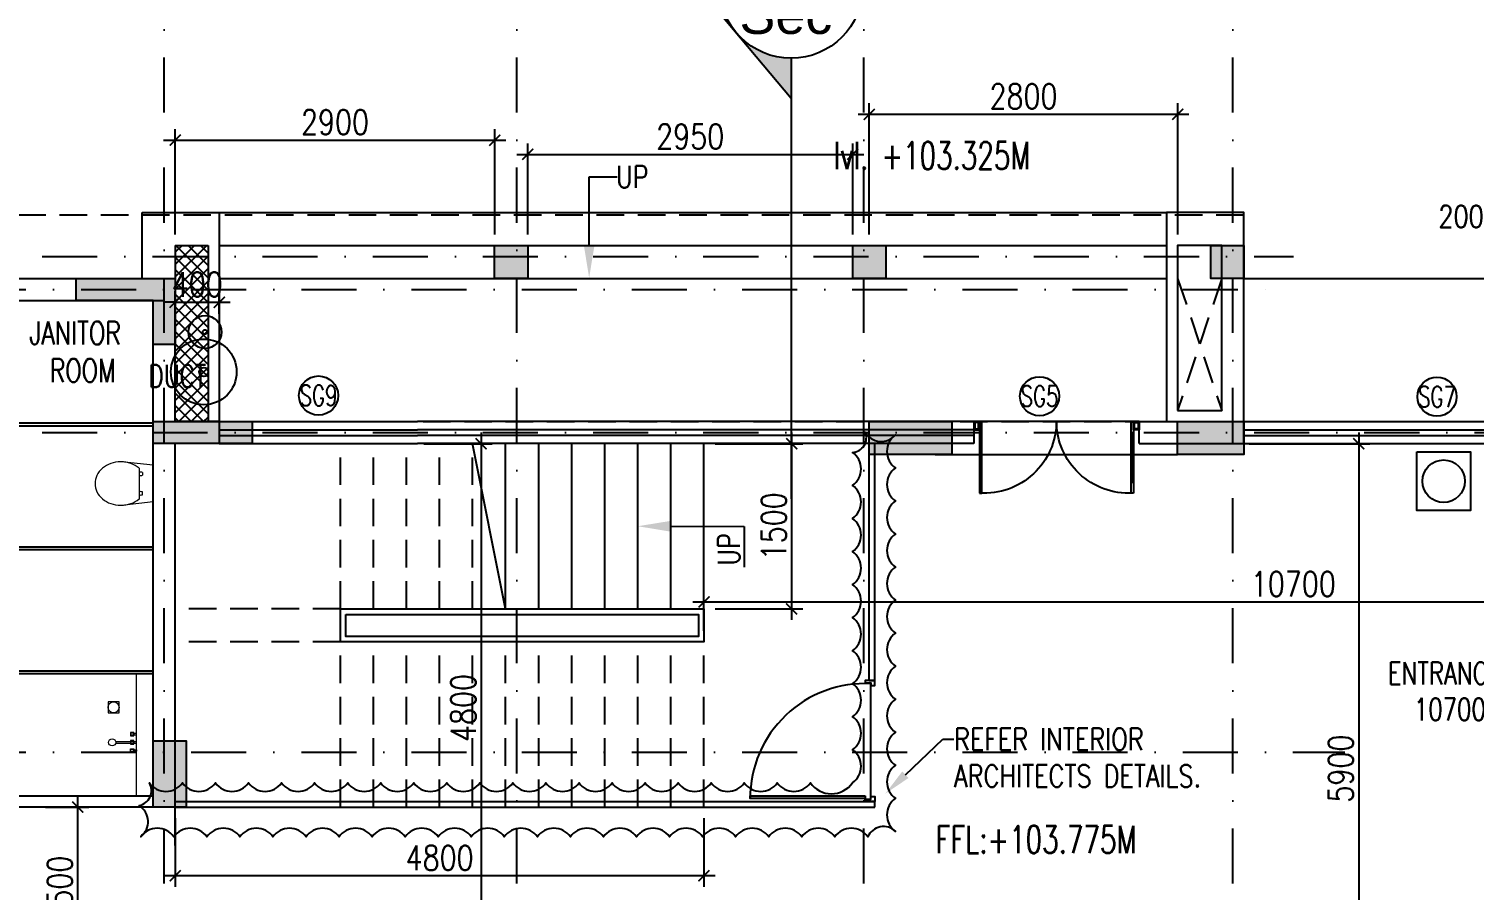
# Model space of a CAD drawing. Extents: x -32840 to 422982, y 280745 to 888746.
# Drawn here: x 221563 to 234682, y 446926 to 454746 of the extents above; entities that cross this region are included whole.
import ezdxf
from ezdxf import colors
from ezdxf.entities.mleader import LeaderData, LeaderLine
from ezdxf.enums import TextEntityAlignment as Align
from ezdxf.math import Vec2, Vec3

# ---------------------------------------------------------------- set-up
doc = ezdxf.new("R2010")
doc.units = 0
doc.header["$LTSCALE"] = 1000
doc.header["$PDMODE"] = 3
for name, pattern in [('CONTINOUS', [0]), ('DASHDOT', [1, 0.5, -0.25, 0, -0.25]), ('HIDDEN', [0.375, 0.25, -0.125]), ('HIDDEN2', [0.1875, 0.125, -0.0625])]:
    doc.linetypes.add(name, pattern=pattern)
doc.layers.get('Defpoints').update_dxf_attribs({"linetype": 'HIDDEN'})
for name, color, linetype in [('A-Chejja', 5, 'HIDDEN'), ('a-dim', 3, 'Continuous'), ('A-DOOR', 1, 'Continuous'), ('A-Duct Above', 20, 'HIDDEN2'), ('A-FL-Drop', 3, 'Continuous'), ('A-Glaz', 4, 'Continuous'), ('A-GRID', 31, 'DASHDOT'), ('A-GRID NO', 40, 'CONTINOUS'), ('A-LVL', 31, 'HIDDEN'), ('A-PLINE', 2, 'Continuous'), ('A-Rail', 1, 'Continuous'), ('A-RD', 6, 'Continuous'), ('A-Rev', 31, 'Continuous'), ('A-Slab above', 4, 'HIDDEN'), ('A-STAIR', 2, 'Continuous'), ('A-Tag LVl', 2, 'Continuous'), ('A-TAG-DW', 2, 'Continuous'), ('A-TXT', 6, 'Continuous'), ('A-WALL', 7, 'CONTINOUS'), ('HATCH', 8, 'Continuous'), ('Ra-Typical Floor Profile', 3, 'Continuous'), ('S-RCWALL', 10, 'Continuous'), ('S-RCWALL HATCH', 165, 'Continuous'), ('Text', 7, 'Continuous'), ('trees', 254, 'Continuous')]:
    doc.layers.add(name, color=color, linetype=linetype)
doc.layers.add('A-FUR', color=33, linetype='Continuous', plot=False, transparency=0.5)
for name, color, linetype, lineweight in [('A08_Wall_Partition Wood_MAA', 242, 'Continuous', 5), ('A15_Fixture_MAA', 191, 'Continuous', 5), ('I-ANNO-DIMS', 10, 'Continuous', 18), ('P-SAN-FTTINGS', 151, 'Continuous', 9)]:
    doc.layers.add(name, color=color, linetype=linetype, lineweight=lineweight)
doc.styles.add('Arial', font='arial.ttf')
doc.styles.add('ROMANS', font='romans.shx', dxfattribs={"width": 0.8})
doc.dimstyles.new('dim-1', dxfattribs={"dimscale": 100, "dimtxt": 2.25, "dimasz": 1, "dimexe": 1, "dimexo": 1, "dimgap": 0.5, "dimtad": 1, "dimdec": 0, "dimzin": 3, "dimdsep": 46, "dimtxsty": 'ROMANS', "dimblk": 'ARCHTICK', "dimcen": 0.0625, "dimdle": 1, "dimclrd": 256, "dimclre": 256, "dimclrt": 6, "dimadec": 0, "dimazin": 0, "dimtfac": 1, "dimtdec": 0, "dimtix": 1, "dimtmove": 1, "dimatfit": 3, "dimfxl": 1, "dimfrac": 2, "dimtolj": 1, "dimtzin": 3, "dimarcsym": 0})

# ---------------------------------------------------------------- blocks, each defined once
blk = doc.blocks.new('RD')
at = {"style": 'ROMANS', "width": 0.75}
for tag, p in [('RT', (10.24, 14.08)), ('SZ', (10.24, 2.74))]:
    blk.add_attdef(tag, text='', height=9, dxfattribs=at).set_placement(p, align=Align.CENTER)
blk = doc.blocks.new('sfff')
at = {"color": 101, "lineweight": 25, "ltscale": 0.2}
for radius in [1.71, 0.233]:
    blk.add_circle((0, 0), radius, dxfattribs=at)
blk = doc.blocks.new('1500 DOUBLE GLAZING')
for p, q in [((71, 550), (52, 550)), ((1429, 550), (1448, 550)), ((52, 102), (71, 102)), ((1448, 102), (1429, 102))]:
    blk.add_line(p, q)
at = {"color": 8}
for p, q in [((61, 102), (61, 550)), ((1438, 102), (1438, 550))]:
    blk.add_line(p, q, dxfattribs=at)
for points in [[(52, 650), (71, 650), (71, 2), (52, 2)], [(1448, 650), (1429, 650), (1429, 2), (1448, 2)], [(0, 75), (50, 75), (50, 0), (0, 0)], [(8, 67), (42, 67), (42, 8), (8, 8)], [(1500, 75), (1450, 75), (1450, 0), (1500, 0)], [(1492, 67), (1458, 67), (1458, 8), (1492, 8)]]:
    blk.add_lwpolyline(points, close=True)
for centre in [(52, 0), (1448, 0)]:
    blk.add_circle(centre, 2.5)
for centre, radius, start, end in [((92, -7), 658, 0.6017, 93.477), ((1407, -6), 657, 87.2266, 179.4782)]:
    blk.add_arc(centre, radius, start, end, dxfattribs=at)
at = {"layer": 'A-FL-Drop'}
blk.add_line((1500, 0), (0, 0), dxfattribs=at)
blk = doc.blocks.new('TAG-DOOR-WINOW')
blk.add_circle((0, 0), 2.37)
at = {"color": 6, "style": 'ROMANS', "width": 0.7}
blk.add_attdef('DW', text='', height=2.5, dxfattribs=at).set_placement((0, 0), align=Align.MIDDLE_CENTER)
blk = doc.blocks.new('TAG-SEC')
blk.add_line((-6.5, 0), (6.5, 0))
blk.add_circle((0, 0), 6.5)
at = {"color": 6, "style": 'Arial'}
blk.add_attdef('88', text='', height=3.5, dxfattribs=at).set_placement((0, 3.08), align=Align.MIDDLE_CENTER)
at = {"color": 6, "style": 'ROMANS', "width": 0.708488}
blk.add_attdef('X8-X-8888', text='', height=1.75, dxfattribs=at).set_placement((-5.58, -2.55), (5.58, -2.55), align=Align.FIT)
blk = doc.blocks.new('TAG-SEC-ARROW')
h = blk.add_hatch(color=256)
h.paths.add_polyline_path([(-10.11, 0), (-6.5, 0, -0.2206), (-4.2, 4.96)])
h.paths.add_polyline_path([(0, 8.49), (-4.16, 5, -0.175251), (0, 6.5, -0.175251), (4.16, 5)])
h.paths.add_polyline_path([(4.2, 4.96, -0.2206), (6.5, 0), (10.11, 0)])
for p, q in [((0, 8.49), (-10.11, 0)), ((0, 8.49), (10.11, 0)), ((-6.5, 0), (-10.11, 0)), ((6.5, 0), (46.5, 0))]:
    blk.add_line(p, q)
blk.add_arc((0, 0), 6.5, 0, 180)
blk = doc.blocks.new('A$Ce1edbb18')
at = {"layer": 'A-Tag LVl', "xscale": -100.0000000000005, "yscale": 100.0000000000005, "zscale": 100, "rotation": 90}
blk.add_blockref('TAG-SEC-ARROW', (14792, 2649), dxfattribs=at)
at = {"layer": 'A-Tag LVl'}
ref = blk.add_blockref('TAG-SEC', (14792, 2649), dxfattribs=dict(at, xscale=100, yscale=100, zscale=100))
ref.add_attrib('88', '3', dxfattribs={"layer": '0', "color": 6, "height": 350, "style": 'Arial'}).set_placement((14792, 2958), align=Align.MIDDLE_CENTER)
ref.add_attrib('X8-X-8888', 'Sec', dxfattribs={"layer": '0', "color": 6, "height": 350, "rotation": 360, "style": 'Arial'}).set_placement((14743, 2395), align=Align.MIDDLE_CENTER)
blk = doc.blocks.new('_ArchTick')
at = {"color": 0, "linetype": 'ByBlock', "const_width": 0.15}
blk.add_lwpolyline([(-0.5, -0.5), (0.5, 0.5)], dxfattribs=at)
blk = doc.blocks.new('*D2496')
at = {"layer": 'a-dim', "lineweight": -2, "transparency": 16777216}
for p, q in [((225668, 451080), (225668, 446080)), ((225148, 450980), (225768, 450980)), ((225148, 446180), (225768, 446180))]:
    blk.add_line(p, q, dxfattribs=at)
at = {"layer": 'Defpoints', "color": 0, "transparency": 16777216}
for p in [(225048, 450980), (225048, 446180), (225668, 446180)]:
    blk.add_point(p, dxfattribs=at)
at = {"layer": 'a-dim', "lineweight": -2, "transparency": 16777216, "xscale": 100, "yscale": 100, "zscale": 100}
for p, rotation in [((225668, 450980), 90), ((225668, 446180), 270)]:
    blk.add_blockref('_ArchTick', p, dxfattribs=dict(at, rotation=rotation))
at = {"layer": 'a-dim', "color": 6, "transparency": 16777216, "insert": (225506, 448580), "char_height": 225, "attachment_point": 5, "rotation": 90, "style": 'ROMANS'}
blk.add_mtext('\\A1;4800', dxfattribs=at)
blk = doc.blocks.new('*D2497')
at = {"layer": 'a-dim', "lineweight": -2, "transparency": 16777216}
for p, q in [((233635, 451080), (233635, 444980)), ((232641, 450980), (233735, 450980)), ((232691, 445080), (233735, 445080))]:
    blk.add_line(p, q, dxfattribs=at)
at = {"layer": 'Defpoints', "color": 0, "transparency": 16777216}
for p in [(232541, 450980), (232591, 445080), (233635, 445080)]:
    blk.add_point(p, dxfattribs=at)
at = {"layer": 'a-dim', "lineweight": -2, "transparency": 16777216, "xscale": 100, "yscale": 100, "zscale": 100}
for p, rotation in [((233635, 450980), 90), ((233635, 445080), 270)]:
    blk.add_blockref('_ArchTick', p, dxfattribs=dict(at, rotation=rotation))
at = {"layer": 'a-dim', "color": 6, "transparency": 16777216, "insert": (233472, 448030), "char_height": 225, "attachment_point": 5, "rotation": 90, "style": 'ROMANS'}
blk.add_mtext('\\A1;5900', dxfattribs=at)
blk = doc.blocks.new('*D2506')
at = {"layer": 'a-dim', "lineweight": -2, "transparency": 16777216}
for p, q in [((222891, 451958), (222891, 452364)), ((223291, 452158), (223291, 452364)), ((222891, 452264), (222791, 452264)), ((222891, 452264), (223291, 452264)), ((223291, 452264), (223391, 452264))]:
    blk.add_line(p, q, dxfattribs=at)
at = {"layer": 'Defpoints', "color": 0, "transparency": 16777216}
for p in [(223291, 452264), (223291, 452058), (222891, 451858)]:
    blk.add_point(p, dxfattribs=at)
at = {"layer": 'a-dim', "lineweight": -2, "transparency": 16777216, "xscale": 100, "yscale": 100, "zscale": 100}
blk.add_blockref('_ArchTick', (222891, 452264), dxfattribs=at)
at = {"layer": 'a-dim', "lineweight": -2, "transparency": 16777216, "xscale": 100, "yscale": 100, "zscale": 100, "rotation": 180}
blk.add_blockref('_ArchTick', (223291, 452264), dxfattribs=at)
at = {"layer": 'a-dim', "color": 6, "transparency": 16777216, "insert": (223091, 452426), "char_height": 225, "attachment_point": 5, "style": 'ROMANS'}
blk.add_mtext('\\A1;400', dxfattribs=at)
blk = doc.blocks.new('*D2672')
at = {"layer": 'a-dim', "lineweight": -2, "transparency": 16777216}
for p, q in [((227691, 449280), (227691, 449643)), ((238391, 449280), (238391, 449643)), ((227591, 449543), (238491, 449543))]:
    blk.add_line(p, q, dxfattribs=at)
at = {"layer": 'Defpoints', "color": 0, "transparency": 16777216}
for p in [(238391, 449543), (227691, 449180), (238391, 449180)]:
    blk.add_point(p, dxfattribs=at)
at = {"layer": 'a-dim', "lineweight": -2, "transparency": 16777216, "xscale": 100, "yscale": 100, "zscale": 100, "rotation": 180}
blk.add_blockref('_ArchTick', (227691, 449543), dxfattribs=at)
at = {"layer": 'a-dim', "lineweight": -2, "transparency": 16777216, "xscale": 100, "yscale": 100, "zscale": 100}
blk.add_blockref('_ArchTick', (238391, 449543), dxfattribs=at)
at = {"layer": 'a-dim', "color": 6, "transparency": 16777216, "insert": (233041, 449706), "char_height": 225, "attachment_point": 5, "style": 'ROMANS'}
blk.add_mtext('\\A1;10700', dxfattribs=at)
blk = doc.blocks.new('*D2675')
at = {"layer": 'a-dim', "lineweight": -2, "transparency": 16777216}
for p, q in [((222891, 447580), (222891, 446957)), ((227691, 447580), (227691, 446957)), ((227791, 447057), (222791, 447057))]:
    blk.add_line(p, q, dxfattribs=at)
at = {"layer": 'Defpoints', "color": 0, "transparency": 16777216}
for p in [(222891, 447680), (227691, 447680), (222891, 447057)]:
    blk.add_point(p, dxfattribs=at)
at = {"layer": 'a-dim', "lineweight": -2, "transparency": 16777216, "xscale": 100, "yscale": 100, "zscale": 100, "rotation": 180}
blk.add_blockref('_ArchTick', (222891, 447057), dxfattribs=at)
at = {"layer": 'a-dim', "lineweight": -2, "transparency": 16777216, "xscale": 100, "yscale": 100, "zscale": 100}
blk.add_blockref('_ArchTick', (227691, 447057), dxfattribs=at)
at = {"layer": 'a-dim', "color": 6, "transparency": 16777216, "insert": (225291, 447219), "char_height": 225, "attachment_point": 5, "style": 'ROMANS'}
blk.add_mtext('\\A1;4800', dxfattribs=at)
blk = doc.blocks.new('*D2679')
at = {"layer": 'a-dim', "lineweight": -2, "transparency": 16777216}
for p, q in [((228487, 449380), (228487, 451080)), ((227791, 450980), (228587, 450980)), ((227791, 449480), (228587, 449480))]:
    blk.add_line(p, q, dxfattribs=at)
at = {"layer": 'Defpoints', "color": 0, "transparency": 16777216}
for p in [(227691, 450980), (228487, 450980), (227691, 449480)]:
    blk.add_point(p, dxfattribs=at)
at = {"layer": 'a-dim', "lineweight": -2, "transparency": 16777216, "xscale": 100, "yscale": 100, "zscale": 100}
for p, rotation in [((228487, 450980), 90), ((228487, 449480), 270)]:
    blk.add_blockref('_ArchTick', p, dxfattribs=dict(at, rotation=rotation))
at = {"layer": 'a-dim', "color": 6, "transparency": 16777216, "insert": (228325, 450230), "char_height": 225, "attachment_point": 5, "rotation": 90, "style": 'ROMANS'}
blk.add_mtext('\\A1;1500', dxfattribs=at)
blk = doc.blocks.new('900 SINGLE 1')
for points in [[(43, 71), (23, 71), (23, 924), (43, 924)], [(37, 29), (37, 0), (0, 0), (0, 71), (19, 71), (19, 29)], [(863, 29), (863, 0), (900, 0), (900, 71), (881, 71), (881, 29)]]:
    blk.add_lwpolyline(points, close=True)
at = {"color": 8}
blk.add_arc((23, 71), 854, 357.1964, 90, dxfattribs=at)
at = {"layer": 'A-FL-Drop'}
blk.add_line((19, 29), (881, 29), dxfattribs=at)
blk = doc.blocks.new('*D2715')
at = {"layer": 'a-dim', "lineweight": -2, "transparency": 16777216}
for p, q in [((222891, 452880), (222891, 453836)), ((225791, 452880), (225791, 453836)), ((222791, 453736), (225891, 453736))]:
    blk.add_line(p, q, dxfattribs=at)
at = {"layer": 'Defpoints', "color": 0, "transparency": 16777216}
for p in [(225791, 453736), (222891, 452780), (225791, 452780)]:
    blk.add_point(p, dxfattribs=at)
at = {"layer": 'a-dim', "lineweight": -2, "transparency": 16777216, "xscale": 100, "yscale": 100, "zscale": 100, "rotation": 180}
blk.add_blockref('_ArchTick', (222891, 453736), dxfattribs=at)
at = {"layer": 'a-dim', "lineweight": -2, "transparency": 16777216, "xscale": 100, "yscale": 100, "zscale": 100}
blk.add_blockref('_ArchTick', (225791, 453736), dxfattribs=at)
at = {"layer": 'a-dim', "color": 6, "transparency": 16777216, "insert": (224341, 453899), "char_height": 225, "attachment_point": 5, "style": 'ROMANS'}
blk.add_mtext('\\A1;2900', dxfattribs=at)
blk = doc.blocks.new('*D2716')
at = {"layer": 'a-dim', "lineweight": -2, "transparency": 16777216}
for p, q in [((226091, 452880), (226091, 453707)), ((229041, 452880), (229041, 453707)), ((225991, 453607), (229141, 453607))]:
    blk.add_line(p, q, dxfattribs=at)
at = {"layer": 'Defpoints', "color": 0, "transparency": 16777216}
for p in [(229041, 453607), (226091, 452780), (229041, 452780)]:
    blk.add_point(p, dxfattribs=at)
at = {"layer": 'a-dim', "lineweight": -2, "transparency": 16777216, "xscale": 100, "yscale": 100, "zscale": 100, "rotation": 180}
blk.add_blockref('_ArchTick', (226091, 453607), dxfattribs=at)
at = {"layer": 'a-dim', "lineweight": -2, "transparency": 16777216, "xscale": 100, "yscale": 100, "zscale": 100}
blk.add_blockref('_ArchTick', (229041, 453607), dxfattribs=at)
at = {"layer": 'a-dim', "color": 6, "transparency": 16777216, "insert": (227566, 453769), "char_height": 225, "attachment_point": 5, "style": 'ROMANS'}
blk.add_mtext('\\A1;2950', dxfattribs=at)
blk = doc.blocks.new('*D2428')
at = {"layer": 'a-dim', "lineweight": -2, "transparency": 16777216}
for p, q in [((229191, 452880), (229191, 454071)), ((231991, 452880), (231991, 454071)), ((229091, 453971), (232091, 453971))]:
    blk.add_line(p, q, dxfattribs=at)
at = {"layer": 'Defpoints', "color": 0, "transparency": 16777216}
for p in [(231991, 453971), (229191, 452780), (231991, 452780)]:
    blk.add_point(p, dxfattribs=at)
at = {"layer": 'a-dim', "lineweight": -2, "transparency": 16777216, "xscale": 100, "yscale": 100, "zscale": 100, "rotation": 180}
blk.add_blockref('_ArchTick', (229191, 453971), dxfattribs=at)
at = {"layer": 'a-dim', "lineweight": -2, "transparency": 16777216, "xscale": 100, "yscale": 100, "zscale": 100}
blk.add_blockref('_ArchTick', (231991, 453971), dxfattribs=at)
at = {"layer": 'a-dim', "color": 6, "transparency": 16777216, "insert": (230591, 454134), "char_height": 225, "attachment_point": 5, "style": 'ROMANS'}
blk.add_mtext('\\A1;2800', dxfattribs=at)
blk = doc.blocks.new('*D2717')
at = {"layer": 'a-dim', "lineweight": -2, "transparency": 16777216}
for p, q in [((222007, 446080), (222007, 447780)), ((221714, 447680), (222107, 447680)), ((221714, 446180), (222107, 446180))]:
    blk.add_line(p, q, dxfattribs=at)
at = {"layer": 'Defpoints', "color": 0, "transparency": 16777216}
for p in [(221614, 447680), (222007, 447680), (221614, 446180)]:
    blk.add_point(p, dxfattribs=at)
at = {"layer": 'a-dim', "lineweight": -2, "transparency": 16777216, "xscale": 100, "yscale": 100, "zscale": 100}
for p, rotation in [((222007, 447680), 90), ((222007, 446180), 270)]:
    blk.add_blockref('_ArchTick', p, dxfattribs=dict(at, rotation=rotation))
at = {"layer": 'a-dim', "color": 6, "transparency": 16777216, "insert": (221844, 446930), "char_height": 225, "attachment_point": 5, "rotation": 90, "style": 'ROMANS'}
blk.add_mtext('\\A1;1500', dxfattribs=at)
blk = doc.blocks.new('Wc-p4')
at = {"color": 0}
for p, q in [((-163, 0), (-192, -257)), ((-163, 0), (-192, -257)), ((-163, 0), (163, 0)), ((163, 0), (192, -257)), ((163, 0), (192, -257)), ((-138, -126), (138, -126)), ((-138, -126), (138, -126)), ((-100, -94), (-75, -94)), ((100, -94), (75, -94))]:
    blk.add_line(p, q, dxfattribs=at)
for centre, radius, start, end in [((41, -275), 233, 139.9392, 160.796), ((41, -275), 233, 139.9392, 160.796), ((-64, -110), 39, 156.1865, 203.8135), ((-111, -110), 39, 336.1865, 23.8135), ((111, -110), 39, 156.1865, 203.8135), ((64, -110), 39, 336.1865, 23.8135), ((-41, -275), 233, 19.204, 40.0608), ((-41, -275), 233, 19.204, 40.0608), ((80, -289), 274, 160.796, 180), ((80, -289), 274, 160.796, 180), ((-80, -289), 274, 0, 19.204), ((-80, -289), 274, 0, 19.204), ((80, -289), 274, 180, 199.204), ((80, -289), 274, 180, 199.204), ((41, -302), 233, 199.204, 220.0608), ((41, -302), 233, 199.204, 220.0608), ((-41, -302), 233, 319.9392, 340.796), ((-41, -302), 233, 319.9392, 340.796), ((-80, -289), 274, 340.796, 0), ((-80, -289), 274, 340.796, 0), ((16, -323), 200, 220.0608, 243.7761), ((16, -323), 200, 220.0608, 243.7761), ((0, -355), 164, 243.7761, 270), ((0, -355), 164, 243.7761, 270), ((0, -355), 164, 270, 296.2239), ((0, -355), 164, 270, 296.2239), ((-16, -323), 200, 296.2239, 319.9392), ((-16, -323), 200, 296.2239, 319.9392)]:
    blk.add_arc(centre, radius, start, end, dxfattribs=at)
blk = doc.blocks.new('ta')
at = {"layer": 'P-SAN-FTTINGS'}
for p, q in [((961344, 156625), (961344, 156593)), ((961363, 156625), (961363, 156593)), ((961419, 156625), (961419, 156593)), ((961438, 156625), (961438, 156593)), ((961494, 156625), (961494, 156593)), ((961513, 156625), (961513, 156593))]:
    blk.add_line(p, q, dxfattribs=at)
for points in [[(961360, 156650), (961348, 156650), (961348, 156625), (961360, 156625)], [(961435, 156650), (961423, 156650), (961423, 156625), (961435, 156625)], [(961498, 156650), (961510, 156650), (961510, 156625), (961498, 156625)], [(961370, 156625), (961338, 156625), (961338, 156593), (961370, 156593)], [(961445, 156625), (961413, 156625), (961413, 156593), (961445, 156593)], [(961488, 156625), (961520, 156625), (961520, 156593), (961488, 156593)]]:
    blk.add_lwpolyline(points, close=True, dxfattribs=at)
blk.add_lwpolyline([(961423, 156650), (961423, 156461), (961435, 156461), (961435, 156650)], dxfattribs=at)
blk.add_circle((961429, 156428), 32.2, dxfattribs=at)
blk = doc.blocks.new('GR')
at = {"layer": 'A-GRID'}
for p, q in [((225368, 436985), (225368, 465812)), ((228568, 436985), (228568, 465812)), ((231718, 436985), (231718, 465812)), ((235068, 436985), (235068, 465812)), ((214260, 452680), (235619, 452680)), ((213612, 452380), (235578, 452380)), ((214260, 451080), (256876, 451080)), ((213612, 448180), (236085, 448180))]:
    blk.add_line(p, q, dxfattribs=at)
blk = doc.blocks.new('A$C9cf7992f')
at = {"layer": 'S-RCWALL HATCH'}
for points in [[(12100, 300), (12400, 300), (12400, 0), (12100, 0)], [(15350, 300), (15650, 300), (15650, 0), (15350, 0)], [(18600, 300), (18900, 300), (18900, 0), (18600, 0)], [(8300, 0), (9200, 0), (9200, -600), (9000, -600), (9000, -200), (8300, -200)], [(9000, -1300), (9900, -1300), (9900, -1500), (9000, -1500)], [(16250, -1300), (16250, -1600), (15500, -1600), (15500, -1300)], [(18900, -1300), (18900, -1600), (18300, -1600), (18300, -1300)], [(9300, -4800), (9000, -4800), (9000, -4200), (9300, -4200)]]:
    blk.add_hatch(color=253, dxfattribs=at).paths.add_polyline_path(points)
at = {"layer": 'S-RCWALL'}
for points in [[(12100, 300), (12400, 300), (12400, 0), (12100, 0)], [(15350, 300), (15650, 300), (15650, 0), (15350, 0)], [(18600, 300), (18900, 300), (18900, 0), (18600, 0)], [(9000, -1300), (9900, -1300), (9900, -1500), (9000, -1500)], [(16250, -1300), (16250, -1600), (15500, -1600), (15500, -1300)], [(18900, -1300), (18900, -1600), (18300, -1600), (18300, -1300)], [(9300, -4800), (9000, -4800), (9000, -4200), (9300, -4200)]]:
    blk.add_lwpolyline(points, close=True, dxfattribs=at)
blk.add_lwpolyline([(8300, 0), (9200, 0), (9200, -600), (9000, -600), (9000, -200), (8300, -200), (8300, 0)], dxfattribs=at)

msp = doc.modelspace()

# ---------------------------------------------------------------- hatches: boundary and pattern name
at = {"layer": 'HATCH'}
h = msp.add_hatch(dxfattribs=at)
h.set_pattern_fill('ANSI37', color=84, scale=25)
h.set_pattern_definition([(45, (-11909.62, 1000659.62), (-56.126601, 56.126601), []), (135, (-11909.62, 1000659.62), (-56.126601, -56.126601), [])])
h.paths.add_polyline_path([(223190.6, 452780.4), (222890.6, 452780.4), (222890.6, 451180.4), (223190.6, 451180.4)])

# ---------------------------------------------------------------- linework, layer by layer
for p, q in [((222690.6, 447780.4), (219183.5, 447780.4)), ((222890.6, 447680.4), (219191.1, 447680.4))]:
    msp.add_line(p, q)
at = {"layer": 'A-Chejja'}
msp.add_lwpolyline([(232590.6, 451156.3), (232590.6, 453056.3), (213690.6, 453056.3), (213690.6, 452480.4)], dxfattribs=at)
at = {"layer": 'A-DOOR'}
for p, q in [((223290.6, 451180.4), (225090.6, 451180.4)), ((230140.6, 451180.4), (225090.6, 451180.4)), ((230140.6, 451180.4), (230140.6, 450980.4)), ((232590.6, 451180.4), (235290.6, 451180.4)), ((223290.6, 451105.4), (225090.6, 451105.4)), ((223290.6, 451055.4), (225090.6, 451055.4)), ((230140.6, 451105.4), (225090.6, 451105.4)), ((230140.6, 451055.4), (225090.6, 451055.4)), ((232590.6, 451105.4), (235290.6, 451105.4)), ((232590.6, 451055.4), (235290.6, 451055.4)), ((223290.6, 450980.4), (225090.6, 450980.4)), ((230140.6, 450980.4), (225090.6, 450980.4)), ((232590.6, 450980.4), (235290.6, 450980.4))]:
    msp.add_line(p, q, dxfattribs=at)
at = {"layer": 'A-Duct Above', "ltscale": 2}
for p, q in [((232390.6, 452480.4), (231990.6, 451280.4)), ((231990.6, 452480.4), (232390.6, 451280.4))]:
    msp.add_line(p, q, dxfattribs=at)
at = {"layer": 'A-FUR', "linetype": 'Continuous'}
msp.add_lwpolyline([(234162.3, 450905.4), (234647.9, 450905.4), (234647.9, 450373.5), (234162.3, 450373.5)], close=True, dxfattribs=at)
msp.add_circle((234405.1, 450639.4), 192.9, dxfattribs=at)
at = {"layer": 'A-Glaz'}
for p, q in [((229190.6, 448830.4), (229190.6, 450980.4)), ((229240.6, 448830.4), (229240.6, 450980.4)), ((229190.6, 448830.4), (229240.6, 448830.4)), ((222890.6, 447730.4), (229240.6, 447730.4)), ((222890.6, 447680.4), (229240.6, 447680.4)), ((229240.6, 447680.4), (229240.6, 447730.4))]:
    msp.add_line(p, q, dxfattribs=at)
at = {"layer": 'A-PLINE'}
msp.add_line((229790.6, 450880.4), (231990.6, 450880.4), dxfattribs=at)
at = {"layer": 'A-Rail'}
for p, q in [((221040.6, 451167.9), (222690.6, 451167.9)), ((221065.6, 451142.9), (222690.6, 451142.9)), ((221065.6, 450042.9), (222690.6, 450042.9)), ((221065.6, 450017.9), (222690.6, 450017.9)), ((221065.6, 448917.9), (222690.6, 448917.9)), ((221065.6, 448892.9), (222690.6, 448892.9))]:
    msp.add_line(p, q, dxfattribs=at)
for points in [[(224390.6, 449480.4), (227690.6, 449480.4), (227690.6, 449180.4), (224390.6, 449180.4)], [(224440.6, 449430.4), (227640.6, 449430.4), (227640.6, 449230.4), (224440.6, 449230.4)]]:
    msp.add_lwpolyline(points, close=True, dxfattribs=at)
at = {"layer": 'A-Rev'}
msp.add_lwpolyline([(229039.2, 447900.5, 0.5205671), (229039.2, 448200.5, 0.5205671), (229039.2, 448500.5, 0.5205671), (229039.2, 448800.5, 0.5205671), (229039.2, 449100.5, 0.5205671), (229039.2, 449400.5, 0.5205671), (229039.2, 449700.5, 0.5205671), (229039.2, 450000.5, 0.5205671), (229039.2, 450300.5, 0.5205671), (229039.2, 450600.5, 0.5205671), (229039.2, 450900.5, 0.5205671), (229154.4, 451085.3, 0.5205671), (229429, 451059.8, 0.5205671), (229429, 450759.8, 0.5205671), (229429, 450459.8, 0.5205671), (229429, 450159.8, 0.5205671), (229429, 449859.8, 0.5205671), (229429, 449559.8, 0.5205671), (229429, 449259.8, 0.5205671), (229429, 448959.8, 0.5205671), (229429, 448659.8, 0.5205671), (229429, 448359.8, 0.5205671), (229429, 448059.8, 0.5205671), (229429, 447759.8, 0.5205671), (229429, 447459.8, 0.5205671), (229178.4, 447410.4, 0.5205671), (228878.4, 447410.4, 0.5205671), (228578.4, 447410.4, 0.5205671), (228278.4, 447410.4, 0.5205671), (227978.4, 447410.4, 0.5205671), (227678.4, 447410.4, 0.5205671), (227378.4, 447410.4, 0.5205671), (227078.4, 447410.4, 0.5205671), (226778.4, 447410.4, 0.5205671), (226478.4, 447410.4, 0.5205671), (226178.4, 447410.4, 0.5205671), (225878.4, 447410.4, 0.5205671), (225578.4, 447410.4, 0.5205671), (225278.4, 447410.4, 0.5205671), (224978.4, 447410.4, 0.5205671), (224678.4, 447410.4, 0.5205671), (224378.4, 447410.4, 0.5205671), (224078.4, 447410.4, 0.5205671), (223778.4, 447410.4, 0.5205671), (223478.4, 447410.4, 0.5205671), (223178.4, 447410.4, 0.5205671), (222878.4, 447410.4, 0.5205671), (222578.4, 447410.4, 0.5205671), (222562.5, 447694.4, 0.5205671), (222656.5, 447900.5, 0.5205671), (222956.5, 447900.5, 0.5205671), (223256.5, 447900.5, 0.5205671), (223556.5, 447900.5, 0.5205671), (223856.5, 447900.5, 0.5205671), (224156.5, 447900.5, 0.5205671), (224456.5, 447900.5, 0.5205671), (224756.5, 447900.5, 0.5205671), (225056.5, 447900.5, 0.5205671), (225356.5, 447900.5, 0.5205671), (225656.5, 447900.5, 0.5205671), (225956.5, 447900.5, 0.5205671), (226256.5, 447900.5, 0.5205671), (226556.5, 447900.5, 0.5205671), (226856.5, 447900.5, 0.5205671), (227156.5, 447900.5, 0.5205671), (227456.5, 447900.5, 0.5205671), (227756.5, 447900.5, 0.5205671), (228056.5, 447900.5, 0.5205671), (228356.5, 447900.5, 0.5205671), (228656.5, 447900.5, 0.5205671), (229039.2, 447900.5, 0.5205671)], format="xyb", dxfattribs=at)
at = {"layer": 'A-Slab above', "color": 8}
msp.add_line((222890.6, 452480.4), (222890.6, 451680.4), dxfattribs=at)
at = {"layer": 'A-Slab above'}
msp.add_line((222890.6, 451180.4), (238390.6, 451180.4), dxfattribs=at)
at = {"layer": 'A-STAIR'}
for p, q in [((222590.6, 452480.4), (222590.6, 453080.4)), ((223290.6, 453080.4), (231890.6, 453080.4)), ((222890.6, 452780.4), (222890.6, 452480.4)), ((222890.6, 452780.4), (223190.6, 452780.4)), ((223290.6, 452780.4), (231890.6, 452780.4)), ((223290.6, 452480.4), (225840.6, 452480.4)), ((225840.6, 452480.4), (231890.6, 452480.4)), ((232590.6, 452480.4), (237190.6, 452480.4)), ((225890.6, 449480.4), (225590.6, 450980.4)), ((225890.6, 449480.4), (225890.6, 450980.4)), ((226190.6, 449480.4), (226190.6, 450980.4)), ((226490.6, 449480.4), (226490.6, 450980.4)), ((226790.6, 449480.4), (226790.6, 450980.4)), ((227090.6, 449480.4), (227090.6, 450980.4)), ((227390.6, 449480.4), (227390.6, 450980.4)), ((227690.6, 449480.4), (227690.6, 450980.4))]:
    msp.add_line(p, q, dxfattribs=at)
at = {"layer": 'A-STAIR', "linetype": 'HIDDEN'}
for p, q in [((224390.6, 449480.4), (224390.6, 450980.4)), ((224690.6, 449480.4), (224690.6, 450980.4)), ((224990.6, 449480.4), (224990.6, 450980.4)), ((225290.6, 449480.4), (225290.6, 450980.4)), ((225590.6, 449480.4), (225590.6, 450980.4)), ((224390.6, 449480.4), (222890.6, 449480.4)), ((224390.6, 449180.4), (222890.6, 449180.4)), ((224390.6, 447680.4), (224390.6, 449180.4)), ((224690.6, 447680.4), (224690.6, 449180.4)), ((224990.6, 447680.4), (224990.6, 449180.4)), ((225290.6, 447680.4), (225290.6, 449180.4)), ((225590.6, 447680.4), (225590.6, 449180.4)), ((225890.6, 447680.4), (225890.6, 449180.4)), ((226190.6, 447680.4), (226190.6, 449180.4)), ((226490.6, 447680.4), (226490.6, 449180.4)), ((226790.6, 447680.4), (226790.6, 449180.4)), ((227090.6, 447680.4), (227090.6, 449180.4)), ((227390.6, 447680.4), (227390.6, 449180.4)), ((227690.6, 447680.4), (227690.6, 449180.4)), ((222890.6, 447680.4), (227690.6, 447680.4))]:
    msp.add_line(p, q, dxfattribs=at)
at = {"layer": 'A-STAIR'}
for points in [[(222590.6, 453080.4), (223290.6, 453080.4)], [(223290.6, 453080.4), (223290.6, 451180.4), (222890.6, 451180.4)], [(223190.6, 452780.4), (223190.6, 451180.4), (222890.6, 451180.4)]]:
    msp.add_lwpolyline(points, dxfattribs=at)
for points in [[(231890.6, 451180.4), (232590.6, 451180.4), (232590.6, 453080.4), (231890.6, 453080.4)], [(231990.6, 451280.4), (232390.6, 451280.4), (232390.6, 452780.4), (231990.6, 452780.4)]]:
    msp.add_lwpolyline(points, close=True, dxfattribs=at)
at = {"layer": 'A-WALL'}
for p, q in [((221040.6, 452480.4), (222590.6, 452480.4)), ((221040.6, 452280.4), (222790.6, 452280.4)), ((222890.6, 451180.4), (222890.6, 452280.4)), ((222690.6, 447980.4), (222692.3, 452030.4)), ((223290.6, 451180.4), (222890.6, 451180.4)), ((223290.6, 451180.4), (223290.6, 450980.4)), ((231640.6, 451180.4), (232590.6, 451180.4)), ((231640.6, 450980.4), (231640.6, 451180.4)), ((232590.6, 450980.4), (232590.6, 451180.4)), ((222890.6, 447330.4), (222890.6, 450980.4)), ((223290.6, 450980.4), (222890.6, 450980.4)), ((231640.6, 450980.4), (232590.6, 450980.4))]:
    msp.add_line(p, q, dxfattribs=at)
for points in [[(229040.6, 452480.4), (229040.6, 452780.4), (229340.6, 452780.4), (229340.6, 452480.4), (229040.6, 452480.4)], [(232290.6, 452480.4), (232290.6, 452780.4), (232590.6, 452780.4), (232590.6, 452480.4), (232290.6, 452480.4)]]:
    msp.add_lwpolyline(points, dxfattribs=at)
at = {"layer": 'A08_Wall_Partition Wood_MAA'}
msp.add_line((222540.6, 447780.4), (222540.6, 448892.9), dxfattribs=at)
at = {"layer": 'I-ANNO-DIMS', "elevation": 0}
msp.add_lwpolyline([(222381.3, 448635.9), (222281.3, 448635.9), (222281.3, 448535.9), (222381.3, 448535.9), (222381.3, 448635.9)], dxfattribs=at)
at = {"layer": 'I-ANNO-DIMS'}
msp.add_circle((222331.3, 448585.9, 0), 50, dxfattribs=at)

# ---------------------------------------------------------------- block references
msp.add_blockref('A$Ce1edbb18', (213690.6, 452480.4))
at = {"layer": 'A-DOOR', "xscale": -1, "rotation": 180}
msp.add_blockref('1500 DOUBLE GLAZING', (230140.6, 451180.4), dxfattribs=at)
at = {"layer": 'A-DOOR', "xscale": 1.222222222222154, "yscale": 1.222222222222154, "zscale": 1.222222222222154, "rotation": 90.0000000012203}
msp.add_blockref('900 SINGLE 1', (229240.6, 447730.4), dxfattribs=at)
at = {"layer": 'A-GRID NO'}
msp.add_blockref('GR', (-2577.2, 0), dxfattribs=at)
at = {"layer": 'A-RD'}
ref = msp.add_blockref('RD', (222556.4, 451083.7), dxfattribs=dict(at, xscale=29.00000000000002, yscale=29.00000000000002, zscale=29.00000000000002, rotation=2.625499577746381e-06))
ref.add_attrib('RT', 'DUCT', dxfattribs={"height": 203, "rotation": 360, "style": 'ROMANS', "width": 0.75}).set_placement((222911.5, 451491.9), align=Align.CENTER)
ref = msp.add_blockref('RD', (234447.8, 448386.4), dxfattribs=dict(at, xscale=29.00000000000003, yscale=29.00000000000003, zscale=29.00000000000003, rotation=2.625499577746381e-06))
ref.add_attrib('RT', 'ENTRANCE LOBBY', dxfattribs={"height": 203, "rotation": 360, "style": 'ROMANS', "oblique": 0, "width": 0.75}).set_placement((234790.4, 448794.6), align=Align.CENTER)
ref.add_attrib('SZ', '10700X5900', dxfattribs={"height": 203, "rotation": 360, "style": 'ROMANS', "oblique": 0, "width": 0.75}).set_placement((234788.4, 448465.9), align=Align.CENTER)
at = {"layer": 'A-TAG-DW'}
ref = msp.add_blockref('TAG-DOOR-WINOW', (224192.3, 451416.8), dxfattribs=dict(at, xscale=75, yscale=75, zscale=75, rotation=334.3000000001243))
ref.add_attrib('DW', 'SG9', dxfattribs={"layer": '0', "color": 6, "height": 187.5, "style": 'ROMANS', "width": 0.7}).set_placement((224192.3, 451416.8), align=Align.MIDDLE_CENTER)
ref = msp.add_blockref('TAG-DOOR-WINOW', (230736.9, 451410.6), dxfattribs=dict(at, xscale=75, yscale=75, zscale=75, rotation=334.3000000001243))
ref.add_attrib('DW', 'SG5', dxfattribs={"layer": '0', "color": 6, "height": 187.5, "style": 'ROMANS', "width": 0.7}).set_placement((230736.9, 451410.6), align=Align.MIDDLE_CENTER)
ref = msp.add_blockref('TAG-DOOR-WINOW', (234344.6, 451406.6), dxfattribs=dict(at, xscale=75, yscale=75, zscale=75, rotation=334.3000000001243))
ref.add_attrib('DW', 'SG7', dxfattribs={"layer": '0', "color": 6, "height": 187.5, "style": 'ROMANS', "width": 0.7}).set_placement((234344.6, 451406.6), align=Align.MIDDLE_CENTER)
at = {"layer": 'A15_Fixture_MAA', "xscale": 1.016666666604578, "yscale": 1.016666666604578, "zscale": 1.016666666604578, "rotation": 270.0001424071455}
msp.add_blockref('Wc-p4', (222690.6, 450617.9), dxfattribs=at)
at = {"layer": 'Ra-Typical Floor Profile', "rotation": 269.9999467489989}
msp.add_blockref('ta', (65891.6, 1409696.9), dxfattribs=at)
at = {"layer": 'S-RCWALL'}
msp.add_blockref('A$C9cf7992f', (213690.6, 452480.4), dxfattribs=at)
at = {"layer": 'Text'}
ref = msp.add_blockref('RD', (222404.5, 451457.7), dxfattribs=dict(at, xscale=-30.00000000469736, yscale=30.000000004171, zscale=30, rotation=2.625499577746382e-06))
ref.add_attrib('RT', 'JANITOR ', dxfattribs={"layer": 'A-RD', "height": 210, "rotation": 0, "style": 'ROMANS', "width": 0.75}).set_placement((222037.1, 451880), align=Align.CENTER)
ref.add_attrib('SZ', 'ROOM', dxfattribs={"layer": 'A-RD', "height": 210, "rotation": 0, "style": 'ROMANS', "width": 0.75}).set_placement((222052.1, 451540), align=Align.CENTER)
at = {"layer": 'trees', "rotation": 28.05732012818397}
for p, xscale, yscale, zscale in [((223161.8, 451993.7), 87.27597819568668, 87.27597819568668, 87.27597819568668), ((223150.1, 451631.9), 174.5519563913734, 174.5519563913734, 174.5519563913734)]:
    msp.add_blockref('sfff', p, dxfattribs=dict(at, xscale=xscale, yscale=yscale, zscale=zscale))

# ---------------------------------------------------------------- texts
at = {"layer": 'A-LVL', "style": 'ROMANS', "width": 0.7}
for s, p in [('lvl. +103.325M', (228867.6, 453471.1, 0)), ('FFL:+103.775M ', (229793, 447261.4, 0))]:
    msp.add_text(s, height=250, dxfattribs=at).set_placement(p)

# ---------------------------------------------------------------- dimensions: what is measured, and where the dimension line sits
at = {"layer": 'a-dim'}
for base, p1, p2, picture, middle in [((231990.6, 453971.3), (229190.6, 452780.4), (231990.6, 452780.4), '*D2428', (230590.6, 454133.8)), ((225790.6, 453736.4), (222890.6, 452780.4), (225790.6, 452780.4), '*D2715', (224340.6, 453898.9)), ((229040.6, 453606.8), (226090.6, 452780.4), (229040.6, 452780.4), '*D2716', (227565.6, 453769.3)), ((223290.6, 452263.9), (222890.6, 451857.8), (223290.6, 452057.8), '*D2506', (223090.6, 452426.4)), ((238390.6, 449543.4), (227690.6, 449180.4), (238390.6, 449180.4), '*D2672', (233040.6, 449705.9)), ((222890.6, 447056.7), (227690.6, 447680.4), (222890.6, 447680.4), '*D2675', (225290.6, 447219.2))]:
    dim = msp.add_linear_dim(base=base, p1=p1, p2=p2, dimstyle='dim-1', dxfattribs=at)
    dim.commit()
    dim.dimension.update_dxf_attribs({"geometry": picture, "text_midpoint": middle})
for base, p1, p2, picture, middle in [((225668.1, 446180.4), (225047.7, 450980.4), (225047.7, 446180.4), '*D2496', (225505.6, 448580.4)), ((228487.5, 450980.4), (227690.6, 449480.4), (227690.6, 450980.4), '*D2679', (228325, 450230.4)), ((233634.9, 445080.4), (232540.6, 450980.4), (232590.6, 445080.4), '*D2497', (233472.4, 448030.4))]:
    dim = msp.add_linear_dim(base=base, p1=p1, p2=p2, angle=90, dimstyle='dim-1', dxfattribs=at)
    dim.commit()
    dim.dimension.update_dxf_attribs({"geometry": picture, "text_midpoint": middle})
dim = msp.add_aligned_dim(p1=(221613.7, 446180.4), p2=(221613.7, 447680.4), distance=-393.3, dimstyle='dim-1', dxfattribs=at)
dim.commit()
dim.dimension.update_dxf_attribs({"geometry": '*D2717', "text_midpoint": (221844.5, 446930.4)})

# ---------------------------------------------------------------- leaders
at = {"layer": 'A-Rev'}
ml = msp.add_multileader_mtext('Standard', dxfattribs=at)
ml.set_content('REFER INTERIOR \\PARCHITECTS DETAILS.', color=256, style='ROMANS')
ml.set_leader_properties()
ml.build(insert=Vec2(0, 0))
ml.multileader.update_dxf_attribs({"text_right_attachment_type": 6, "dogleg_length": 100, "arrow_head_size": 250})
ctx = ml.context
ctx.base_point, ctx.char_height, ctx.arrow_head_size, ctx.plane_origin = Vec3(229959.6, 448296), 200, 250, Vec3(229337.6, 447802.6)
ctx.right_attachment = 6
notes = []
notes.append((ctx, [(0, (1, 1, 0), (229859.6, 448296), (1, 0), 100, [(0, [(229337.6, 447802.6)], 0, [])])]))
ctx.mtext.insert, ctx.mtext.flow_direction = Vec3(229961.6, 448396), 5
at = {"layer": 'A-STAIR', "color": 3}
ml = msp.add_multileader_mtext('Standard', dxfattribs=at)
ml.set_content('UP', color=3, style='ROMANS')
ml.set_leader_properties()
ml.build(insert=Vec2(0, 0))
ml.multileader.update_dxf_attribs({"text_right_attachment_type": 6, "dogleg_length": 50, "arrow_head_size": 300})
ctx = ml.context
ctx.base_point, ctx.char_height, ctx.arrow_head_size, ctx.landing_gap_size, ctx.plane_origin = Vec3(226903, 453401.9), 200, 300, 0.09, Vec3(287908.4, 452351.6)
ctx.right_attachment, ctx.text_align_type = 6, 1
notes.append((ctx, [(0, (1, 1, 0), (226649.6, 453401.9), (1, 0), 253.4, [(0, [(226648.4, 452486.8)], 0, [])])]))
ctx.mtext.insert, ctx.mtext.rotation, ctx.mtext.alignment, ctx.mtext.flow_direction = Vec3(227040.3, 453501.9), 6.2831853, 2, 5
ml = msp.add_multileader_mtext('Standard', dxfattribs=at)
ml.set_content('UP', color=3, style='ROMANS')
ml.set_leader_properties()
ml.build(insert=Vec2(0, 0))
ml.multileader.update_dxf_attribs({"text_right_attachment_type": 6, "dogleg_length": 50, "arrow_head_size": 300})
ctx = ml.context
ctx.base_point, ctx.char_height, ctx.arrow_head_size, ctx.landing_gap_size, ctx.plane_origin, ctx.plane_x_axis, ctx.plane_y_axis = Vec3(227915.7, 449883.2), 200, 300, 0.09, Vec3(226950.6, 389070.4), Vec3(0, 1), Vec3(-1, 0)
ctx.right_attachment, ctx.text_align_type = 6, 1
notes.append((ctx, [(0, (1, 1, 0), (228055.7, 450229.1), (0, -1), 71.5, [(0, [(227090.6, 450230.4)], 0, [])])]))
ctx.mtext.insert, ctx.mtext.text_direction, ctx.mtext.rotation, ctx.mtext.alignment, ctx.mtext.flow_direction = Vec3(227815.7, 450020.4), Vec3(0, 1), 1.5707963, 2, 5
at = {"layer": 'A-TXT'}
ml = msp.add_multileader_mtext('Standard', dxfattribs=at)
ml.set_content('200mm block wall', color=256, style='ROMANS')
ml.set_leader_properties()
ml.build(insert=Vec2(0, 0))
ml.multileader.update_dxf_attribs({"dogleg_length": 50, "arrow_head_size": 150})
ctx = ml.context
ctx.base_point, ctx.char_height, ctx.arrow_head_size, ctx.plane_origin = Vec3(234111.7, 453043.3), 200, 150, Vec3(233163, 454298.7)
ctx.text_align_type = 2
notes.append((ctx, [(0, (1, 1, 0), (236591.3, 453043.3), (-1, 0), 243.2, [(0, [(238531.7, 452277)], 0, [])])]))
ctx.mtext.insert, ctx.mtext.alignment, ctx.mtext.flow_direction = Vec3(236346.1, 453143.3), 3, 5
for ctx, leaders in notes:
    for number, flags, end, landing, length, lines in leaders:
        leader = LeaderData()
        leader.index, (leader.has_last_leader_line, leader.has_dogleg_vector, leader.attachment_direction) = number, flags
        leader.last_leader_point, leader.dogleg_vector, leader.dogleg_length = Vec3(end), Vec3(landing), length
        for number, points, colour, breaks in lines:
            line = LeaderLine()
            line.index, line.vertices, line.color, line.breaks = number, Vec3.list(points), colors.encode_raw_color(colour), breaks
            leader.lines.append(line)
        ctx.leaders.append(leader)

doc.saveas('drawing.dxf')
